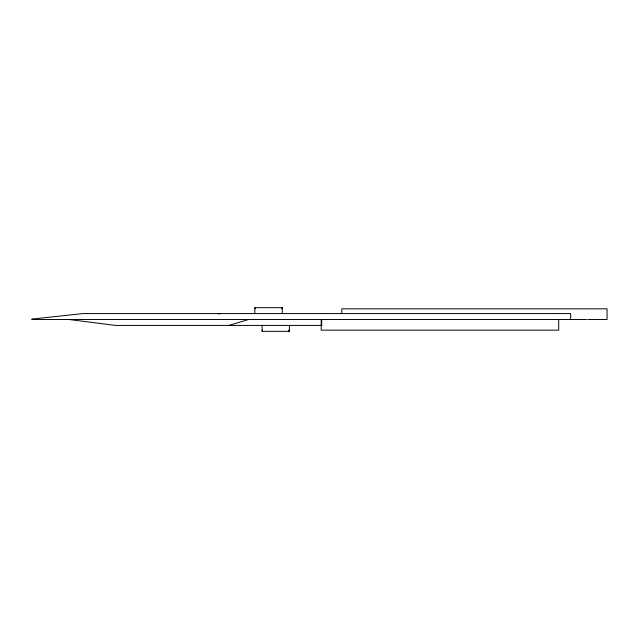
<?xml version="1.0" encoding="UTF-8"?>
<svg xmlns="http://www.w3.org/2000/svg" width="639" height="639" viewBox="0 0 639 639"><rect width="100%" height="100%" fill="white"/><g stroke="black" fill="none" stroke-linecap="round" stroke-linejoin="round"><path stroke-width="0.96" d="M570.643 319.5L570.643 313.573L82.894 313.573L32.07 319.069L31.95 319.5L573.726 319.5M228.882 325.427L248.627 319.5M255.288 308.837L255.065 307.647M574.317 319.5L586.586 319.5M587.752 319.5L607.05 319.5L607.05 308.837L341.801 308.837L341.801 313.573M321.888 325.427L115.667 325.427L68.948 319.5M217.955 313.573L219.904 313.981M558.718 319.5L558.718 330.163L321.193 330.163L321.193 319.5M321.697 319.5L321.697 325.427M289.403 325.427L289.403 331.353L262.11 331.353L262.11 325.427M289.291 331.353L289.291 330.163L288.78 330.163L288.78 331.353M282.254 313.573L282.254 307.647L254.825 307.647L254.825 313.573M282.023 307.647L282.023 308.837L281.791 307.647M262.222 330.163L262.222 331.353M32.07 319.069L32.07 319.5"/></g></svg>
